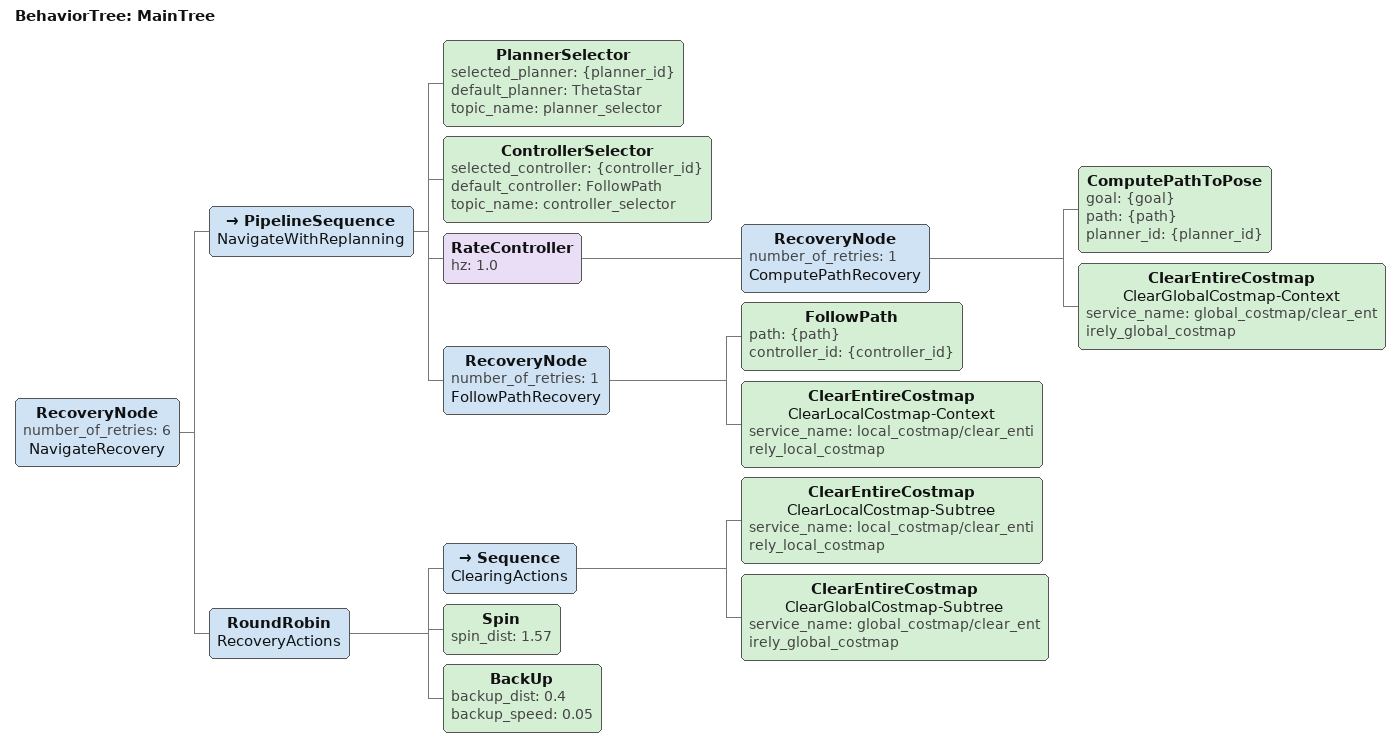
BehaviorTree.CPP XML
<root main_tree_to_execute="MainTree">
  <BehaviorTree ID="MainTree">

    <RecoveryNode number_of_retries="6" name="NavigateRecovery">

      <PipelineSequence name="NavigateWithReplanning">
        <PlannerSelector selected_planner="{planner_id}" default_planner="ThetaStar" topic_name="planner_selector"/>
        <ControllerSelector selected_controller="{controller_id}" default_controller="FollowPath" topic_name="controller_selector"/>
        <RateController hz="1.0">
          <RecoveryNode number_of_retries="1" name="ComputePathRecovery">
            <ComputePathToPose goal="{goal}" path="{path}" planner_id="{planner_id}"/>
            <ClearEntireCostmap name="ClearGlobalCostmap-Context" service_name="global_costmap/clear_entirely_global_costmap"/>
          </RecoveryNode>
        </RateController>
        <RecoveryNode number_of_retries="1" name="FollowPathRecovery">
          <FollowPath path="{path}" controller_id="{controller_id}"/>
          <ClearEntireCostmap name="ClearLocalCostmap-Context" service_name="local_costmap/clear_entirely_local_costmap"/>
        </RecoveryNode>
      </PipelineSequence>

      <RoundRobin name="RecoveryActions">
        <Sequence name="ClearingActions">
          <ClearEntireCostmap name="ClearLocalCostmap-Subtree" service_name="local_costmap/clear_entirely_local_costmap"/>
          <ClearEntireCostmap name="ClearGlobalCostmap-Subtree" service_name="global_costmap/clear_entirely_global_costmap"/>
        </Sequence>
        <Spin spin_dist="1.57"/>
        <BackUp backup_dist="0.4" backup_speed="0.05"/>
      </RoundRobin>

    </RecoveryNode>

  </BehaviorTree>
</root>
